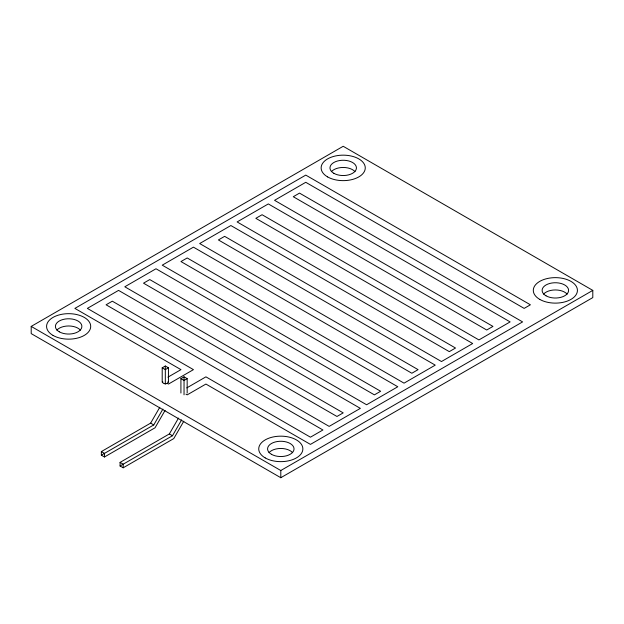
<?xml version="1.0" encoding="UTF-8"?>
<svg xmlns="http://www.w3.org/2000/svg" width="624" height="624" viewBox="0 0 624 624"><rect width="100%" height="100%" fill="white"/><g stroke="black" fill="none" stroke-linecap="round" stroke-linejoin="round"><path stroke-width="0.94" d="M165.087 410.389L155.041 427.791L104.481 456.979L101.361 455.185L101.361 451.581L150.634 423.127L159.791 407.269M101.361 455.185L153.754 424.928L162.911 409.071M183.807 421.2L173.761 438.594L123.201 467.789L120.081 465.988L120.081 462.384L169.354 433.937L178.511 418.08M120.081 465.988L172.474 435.739L181.631 419.882M31.2 326.407L343.2 146.281L592.8 290.386L592.8 297.593L280.8 477.719L31.2 333.614L31.2 326.407L280.8 470.519L592.8 290.386M162.201 382.223L162.201 367.817L165.321 366.015L168.441 367.817L168.441 382.223M168.441 367.817L165.321 369.619L162.201 367.817M167.934 377.161L180.96 369.642L74.88 308.396L305.76 175.102L530.4 304.793L524.16 308.396L305.76 182.302L274.56 200.32L492.96 326.407L486.72 330.01L268.32 203.923L237.12 221.933L455.52 348.028L449.28 351.632L230.88 225.537L199.68 243.547L418.08 369.642L411.84 373.246L193.44 247.151L162.24 265.169L380.64 391.256L374.4 394.859L156 268.765L124.8 286.783L343.2 412.877L336.96 416.473L118.56 290.386L87.36 308.396L193.44 369.642L168.48 384.056L167.232 383.331M180.921 393.034L180.921 378.628L184.041 376.826L187.161 378.628L187.161 393.034M187.161 378.628L184.041 380.429L180.921 378.628M186.787 387.894L205.92 376.849L310.44 437.19L322.92 429.983L106.08 304.793L112.32 301.189L329.16 426.387L360.36 408.369L143.52 283.179L149.76 279.575L366.6 404.765L397.8 386.755L180.96 261.565L187.2 257.962L404.04 383.152L435.24 365.141L218.4 239.944L224.64 236.348L441.48 361.538L472.68 343.52L255.84 218.33L262.08 214.726L478.92 339.924L510.12 321.906L293.28 196.716L299.52 193.112L522.6 321.906L310.44 444.397L205.92 384.056L187.2 394.859L185.952 394.142M150.634 423.127L153.754 424.928M169.354 433.937L172.474 435.739M101.361 451.581L104.481 453.383L104.481 456.979M120.081 462.384L123.201 464.186L123.201 467.789M280.8 470.519L280.8 477.719M184.041 376.826L184.041 394.836M165.321 366.015L165.321 384.025M543.559 294.13A13.237 7.644 0 0 1 555.36 289.949A13.237 7.644 0 0 1 567.161 294.13M268.999 452.642A13.237 7.644 0 0 1 280.8 448.461A13.237 7.644 0 0 1 292.601 452.642M56.839 330.151A13.237 7.644 0 0 1 68.64 325.97A13.237 7.644 0 0 1 80.441 330.151M331.399 171.639A13.237 7.644 0 0 1 343.2 167.458A13.237 7.644 0 0 1 355.001 171.639M167.918 381.857A2.644 1.529 0 0 1 165.36 383.783A2.644 1.529 0 0 1 162.802 381.857M546 295.792A13.237 7.644 0 0 0 568.144 292.36A13.237 7.644 0 0 0 551.936 283A13.237 7.644 0 0 0 546 295.792M59.28 331.812A13.237 7.644 0 0 0 81.424 328.388A13.237 7.644 0 0 0 65.216 319.028A13.237 7.644 0 0 0 59.28 331.812M271.44 454.303A13.237 7.644 0 0 0 293.584 450.879A13.237 7.644 0 0 0 277.376 441.519A13.237 7.644 0 0 0 271.44 454.303M333.84 173.3A13.237 7.644 0 0 0 355.984 169.876A13.237 7.644 0 0 0 339.776 160.516A13.237 7.644 0 0 0 333.84 173.3M53.04 335.416A22.058 12.737 0 0 0 89.95 329.706A22.058 12.737 0 0 0 62.93 314.106A22.058 12.737 0 0 0 53.04 335.416M265.2 457.907A22.058 12.737 0 0 0 302.11 452.197A22.058 12.737 0 0 0 275.09 436.597A22.058 12.737 0 0 0 265.2 457.907M539.76 299.387A22.058 12.737 0 0 0 576.67 293.678A22.058 12.737 0 0 0 549.65 278.078A22.058 12.737 0 0 0 539.76 299.387M327.6 176.904A22.058 12.737 0 0 0 364.51 171.194A22.058 12.737 0 0 0 337.49 155.594A22.058 12.737 0 0 0 327.6 176.904"/></g></svg>
